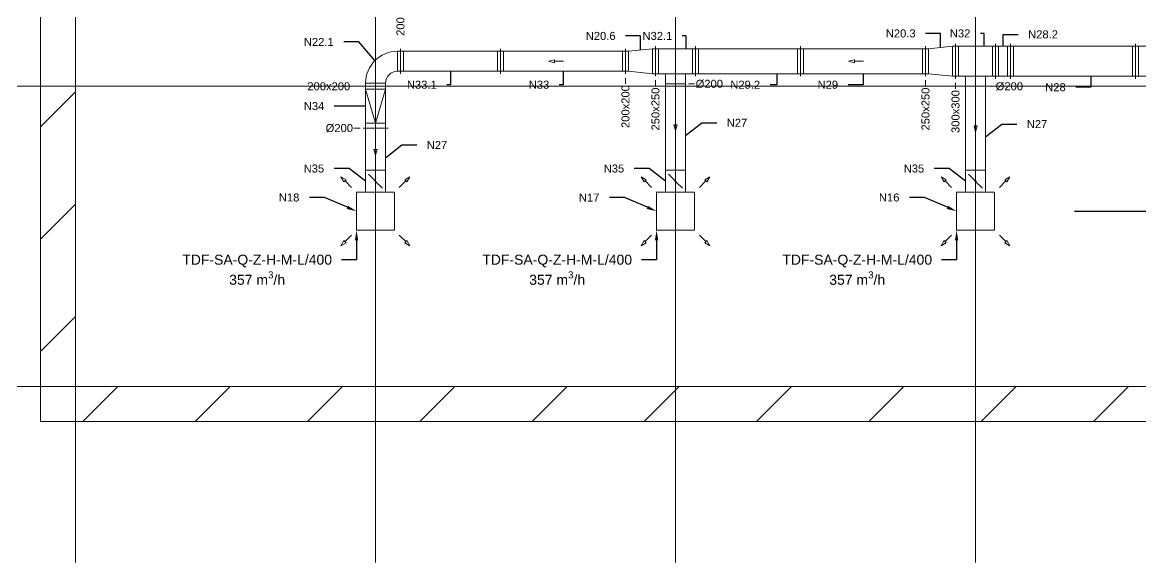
# Model space of a CAD drawing. Header units: millimetres. Extents: x 59762 to 60194, y -87842 to -87548.
# Drawn here: x 59941.54 to 59952.72, y -87795.3 to -87789.9 of the extents above; entities that cross this region are included whole.
import ezdxf
from ezdxf import colors
from ezdxf.entities.mleader import LeaderData, LeaderLine
from ezdxf.math import Vec2, Vec3

# ---------------------------------------------------------------- set-up
doc = ezdxf.new("R2010")
doc.units = ezdxf.units.MM
doc.linetypes.add('JIS_02_1.2', pattern=[2.5, 1.25, -1.25])
doc.linetypes.add('KRESKAKROPKA', pattern=[25.4, 12.7, -6.35, 0, -6.35])
for name, color, linetype, lineweight in [('instalacja nawiewna', 150, 'Continuous', 20), ('kanały', 7, 'Continuous', 20), ('nawi. strzałki', 150, 'Continuous', 20), ('Nawiew opis', 150, 'Continuous', 20), ('wymiary', 7, 'Continuous', 13)]:
    doc.layers.add(name, color=color, linetype=linetype, lineweight=lineweight)
doc.layers.add('osie', color=7, linetype='JIS_02_1.2', lineweight=5, transparency=0.7)
doc.layers.add('podkład', color=7, linetype='Continuous', lineweight=13, transparency=0.7)
doc.styles.add('styl1', font='arial.ttf', dxfattribs={"height": 0.08})
doc.linetypes.add('ZYGZAK', pattern='A,0.00254,-5.08,[131,ltypeshp.shx,S=5.08,R=0,X=-5.08,Y=0],-10.16,[131,ltypeshp.shx,S=5.08,R=180,X=5.08,Y=0],-5.08', length=20.32254)
doc.dimstyles.new('Kopia Opisowy', dxfattribs={"dimscale": 0, "dimtxt": 0.08, "dimasz": 0.1, "dimexe": 0, "dimexo": 0.2, "dimgap": 0.1, "dimtad": 1, "dimlfac": 1000, "dimtxsty": 'styl1', "dimcen": 2.5, "dimadec": 0, "dimazin": 0, "dimtfac": 1, "dimtmove": 0, "dimatfit": 3, "dimfxl": 1, "dimarcsym": 0})

# ---------------------------------------------------------------- blocks, each defined once
blk = doc.blocks.new('*D73')
at = {"layer": 'Defpoints', "color": 0, "transparency": 16777216}
for p in [(59951.259, -87791.785), (59953.831, -87793.536), (59953.831, -87793.536)]:
    blk.add_point(p, dxfattribs=at)
at = {"layer": 'wymiary', "color": 0, "lineweight": -2, "transparency": 16777216}
for p, q in [((59952.059, -87791.785), (59953.831, -87791.785)), ((59953.831, -87791.885), (59953.831, -87793.436))]:
    blk.add_line(p, q, dxfattribs=at)
at = {"layer": 'wymiary', "color": 0, "transparency": 16777216}
for points in [[(59953.814, -87791.885), (59953.848, -87791.885), (59953.831, -87791.785)], [(59953.814, -87793.436), (59953.848, -87793.436), (59953.831, -87793.536)]]:
    blk.add_solid(points, dxfattribs=at)
at = {"layer": 'wymiary', "color": 0, "transparency": 16777216, "insert": (59953.69, -87792.661), "char_height": 0.08, "attachment_point": 5, "rotation": 90, "style": 'styl1'}
blk.add_mtext('1751', dxfattribs=at)
blk = doc.blocks.new('_None')

msp = doc.modelspace()

# ---------------------------------------------------------------- hatches: boundary and pattern name
at = {"layer": 'podkład'}
h = msp.add_hatch(dxfattribs=at)
h.set_pattern_fill('ANSI31', color=256, scale=0.25)
h.set_pattern_definition([(45, (56984.5771, -93786.78106), (-0.56126601, 0.56126601), [])])
h.paths.add_polyline_path([(59941.720847, -87772.18638), (59941.720847, -87793.88638), (59972.420847, -87793.88638), (59972.420847, -87772.18638)])
h.paths.add_polyline_path([(59942.070847, -87772.53638), (59953.830847, -87772.53638), (59953.830847, -87784.77638), (59960.310847, -87784.77638), (59960.310847, -87772.53638), (59972.070847, -87772.53638), (59972.070847, -87793.53638), (59942.070847, -87793.53638)], flags=16)
h.paths.add_polyline_path([(59954.070847, -87772.53638), (59960.070847, -87772.53638), (59960.070847, -87784.53638), (59954.070847, -87784.53638)], flags=16)

# ---------------------------------------------------------------- linework, layer by layer
at = {"layer": 'instalacja nawiewna', "color": 7, "ltscale": 20}
for points in [[(59945.258847, -87791.59638), (59944.880847, -87791.59638), (59944.880847, -87791.97438), (59945.258847, -87791.97438)], [(59948.258847, -87791.59638), (59947.880847, -87791.59638), (59947.880847, -87791.97438), (59948.258847, -87791.97438)], [(59951.258847, -87791.59638), (59950.880847, -87791.59638), (59950.880847, -87791.97438), (59951.258847, -87791.97438)]]:
    msp.add_lwpolyline(points, close=True, dxfattribs=at)
at = {"layer": 'kanały', "color": 7, "ltscale": 20}
for p, q in [((59945.290847, -87790.38638), (59945.290847, -87790.18638)), ((59945.290847, -87790.18638), (59945.320847, -87790.18638)), ((59945.320847, -87790.16138), (59945.320847, -87790.18638)), ((59945.320847, -87790.18638), (59945.320847, -87790.16138)), ((59945.320847, -87790.38638), (59945.320847, -87790.18638)), ((59946.320847, -87790.18638), (59945.320847, -87790.18638)), ((59945.320847, -87790.18638), (59945.320847, -87790.38638)), ((59945.350847, -87790.18638), (59945.350847, -87790.38638)), ((59946.290847, -87790.18638), (59946.290847, -87790.38638)), ((59946.320847, -87790.18638), (59946.320847, -87790.16138)), ((59946.320847, -87790.18638), (59946.320847, -87790.16138)), ((59947.570847, -87790.18638), (59946.320847, -87790.18638)), ((59946.320847, -87790.18638), (59946.320847, -87790.38638)), ((59946.320847, -87790.18638), (59946.320847, -87790.38638)), ((59946.350847, -87790.18638), (59946.350847, -87790.38638)), ((59947.540847, -87790.18638), (59947.540847, -87790.38638)), ((59947.570847, -87790.18638), (59947.570847, -87790.16138)), ((59947.570847, -87790.18638), (59947.570847, -87790.16138)), ((59947.570847, -87790.18638), (59947.570847, -87790.38638)), ((59947.570847, -87790.18638), (59947.570847, -87790.38638)), ((59947.840847, -87790.16138), (59947.600847, -87790.18638)), ((59947.600847, -87790.18638), (59947.600847, -87790.38638)), ((59947.840847, -87790.41138), (59947.840847, -87790.16138)), ((59947.840847, -87790.16138), (59947.870847, -87790.16138)), ((59947.870847, -87790.16138), (59947.870847, -87790.13638)), ((59947.870847, -87790.13638), (59947.870847, -87790.16138)), ((59948.270847, -87790.16138), (59947.870847, -87790.16138)), ((59947.870847, -87790.16138), (59947.870847, -87790.41138)), ((59947.870847, -87790.41138), (59947.870847, -87790.16138)), ((59947.900847, -87790.16138), (59947.900847, -87790.41138)), ((59948.240847, -87790.16138), (59948.240847, -87790.41138)), ((59948.270847, -87790.16138), (59948.270847, -87790.13638)), ((59948.270847, -87790.16138), (59948.270847, -87790.13638)), ((59948.270847, -87790.16138), (59948.270847, -87790.41138)), ((59949.320847, -87790.16138), (59948.270847, -87790.16138)), ((59948.270847, -87790.16138), (59948.270847, -87790.41138)), ((59948.300847, -87790.16138), (59948.300847, -87790.41138)), ((59949.290847, -87790.16138), (59949.290847, -87790.41138)), ((59949.320847, -87790.16138), (59949.320847, -87790.13638)), ((59949.320847, -87790.16138), (59949.320847, -87790.13638)), ((59950.570847, -87790.16138), (59949.320847, -87790.16138)), ((59949.320847, -87790.16138), (59949.320847, -87790.41138)), ((59949.320847, -87790.16138), (59949.320847, -87790.41138)), ((59949.350847, -87790.16138), (59949.350847, -87790.41138)), ((59950.540847, -87790.16138), (59950.540847, -87790.41138)), ((59950.570847, -87790.16138), (59950.570847, -87790.13638)), ((59950.570847, -87790.16138), (59950.570847, -87790.13638)), ((59950.570847, -87790.16138), (59950.570847, -87790.41138)), ((59950.570847, -87790.16138), (59950.570847, -87790.41138)), ((59950.840847, -87790.13638), (59950.600847, -87790.16138)), ((59950.600847, -87790.16138), (59950.600847, -87790.41138)), ((59950.840847, -87790.43638), (59950.840847, -87790.13638)), ((59950.840847, -87790.13638), (59950.870847, -87790.13638)), ((59950.870847, -87790.13638), (59950.870847, -87790.11138)), ((59950.870847, -87790.11138), (59950.870847, -87790.13638)), ((59951.270847, -87790.13638), (59950.870847, -87790.13638)), ((59950.870847, -87790.13638), (59950.870847, -87790.43638)), ((59950.870847, -87790.43638), (59950.870847, -87790.13638)), ((59950.900847, -87790.13638), (59950.900847, -87790.43638)), ((59951.240847, -87790.13638), (59951.240847, -87790.43638)), ((59951.270847, -87790.13638), (59951.270847, -87790.11138)), ((59951.270847, -87790.13638), (59951.270847, -87790.11138)), ((59951.270847, -87790.13638), (59951.270847, -87790.43638)), ((59951.420847, -87790.13638), (59951.270847, -87790.13638)), ((59951.270847, -87790.13638), (59951.270847, -87790.43638)), ((59951.300847, -87790.13638), (59951.300847, -87790.43638)), ((59951.390847, -87790.13638), (59951.390847, -87790.43638)), ((59951.420847, -87790.13638), (59951.420847, -87790.11138)), ((59951.420847, -87790.13638), (59951.420847, -87790.11138)), ((59952.670847, -87790.13638), (59951.420847, -87790.13638)), ((59951.420847, -87790.13638), (59951.420847, -87790.43638)), ((59951.420847, -87790.13638), (59951.420847, -87790.43638)), ((59951.450847, -87790.13638), (59951.450847, -87790.43638)), ((59945.320847, -87790.38638), (59945.290847, -87790.38638)), ((59945.320847, -87790.38638), (59945.320847, -87790.41138)), ((59945.320847, -87790.41138), (59945.320847, -87790.38638)), ((59946.320847, -87790.38638), (59945.320847, -87790.38638)), ((59946.320847, -87790.41138), (59946.320847, -87790.38638)), ((59947.570847, -87790.38638), (59946.320847, -87790.38638)), ((59946.320847, -87790.41138), (59946.320847, -87790.38638)), ((59947.570847, -87790.38638), (59947.570847, -87790.36138)), ((59947.570847, -87790.41138), (59947.570847, -87790.38638)), ((59947.570847, -87790.41138), (59947.570847, -87790.38638)), ((59947.840847, -87790.41138), (59947.600847, -87790.38638)), ((59947.840847, -87790.41138), (59947.870847, -87790.41138)), ((59948.270847, -87790.41138), (59947.870847, -87790.41138)), ((59947.870847, -87790.43638), (59947.870847, -87790.41138)), ((59947.870847, -87790.41138), (59947.870847, -87790.43638)), ((59947.970847, -87790.51138), (59947.970847, -87790.41138)), ((59948.170847, -87790.51138), (59948.170847, -87790.41138)), ((59948.270847, -87790.43638), (59948.270847, -87790.41138)), ((59948.270847, -87790.43638), (59948.270847, -87790.41138)), ((59949.320847, -87790.41138), (59948.270847, -87790.41138)), ((59949.320847, -87790.43638), (59949.320847, -87790.41138)), ((59950.570847, -87790.41138), (59949.320847, -87790.41138)), ((59949.320847, -87790.43638), (59949.320847, -87790.41138)), ((59950.570847, -87790.41138), (59950.570847, -87790.38638)), ((59950.570847, -87790.43638), (59950.570847, -87790.41138)), ((59950.570847, -87790.43638), (59950.570847, -87790.41138)), ((59950.840847, -87790.43638), (59950.600847, -87790.41138)), ((59944.970847, -87790.50638), (59945.170847, -87790.50638)), ((59944.970847, -87790.53638), (59944.970847, -87790.50638)), ((59945.170847, -87790.50638), (59945.170847, -87790.53638)), ((59948.170847, -87790.51138), (59947.970847, -87790.51138)), ((59950.840847, -87790.43638), (59950.870847, -87790.43638)), ((59951.270847, -87790.43638), (59950.870847, -87790.43638)), ((59950.870847, -87790.46138), (59950.870847, -87790.43638)), ((59950.870847, -87790.43638), (59950.870847, -87790.46138)), ((59950.970847, -87790.53638), (59950.970847, -87790.43638)), ((59951.170847, -87790.53638), (59951.170847, -87790.43638)), ((59951.270847, -87790.46138), (59951.270847, -87790.43638)), ((59951.270847, -87790.46138), (59951.270847, -87790.43638)), ((59951.420847, -87790.43638), (59951.270847, -87790.43638)), ((59951.420847, -87790.46138), (59951.420847, -87790.43638)), ((59952.670847, -87790.43638), (59951.420847, -87790.43638)), ((59951.420847, -87790.46138), (59951.420847, -87790.43638)), ((59944.970847, -87790.53638), (59944.945847, -87790.53638)), ((59944.945847, -87790.53638), (59944.970847, -87790.53638)), ((59945.170847, -87790.53638), (59944.970847, -87790.53638)), ((59944.970847, -87790.56638), (59944.970847, -87790.53638)), ((59945.170847, -87790.56638), (59944.970847, -87790.56638)), ((59945.195847, -87790.53638), (59945.170847, -87790.53638)), ((59945.170847, -87790.53638), (59945.195847, -87790.53638)), ((59945.170847, -87790.53638), (59945.170847, -87790.56638)), ((59951.170847, -87790.53638), (59950.970847, -87790.53638)), ((59944.970847, -87790.953816), (59944.945847, -87790.953816)), ((59944.970847, -87790.953816), (59944.970847, -87790.903816)), ((59944.970847, -87790.953816), (59945.170847, -87790.953816)), ((59945.170847, -87790.903816), (59945.170847, -87790.953816)), ((59945.195847, -87790.953816), (59945.170847, -87790.953816))]:
    msp.add_line(p, q, dxfattribs=at)
at = {"layer": 'kanały', "color": 7}
for p, q in [((59947.600847, -87790.18638), (59947.570847, -87790.18638)), ((59950.600847, -87790.16138), (59950.570847, -87790.16138)), ((59947.600847, -87790.38638), (59947.570847, -87790.38638)), ((59950.600847, -87790.41138), (59950.570847, -87790.41138)), ((59945.170847, -87790.53638), (59944.970847, -87790.53638)), ((59945.070847, -87790.903816), (59944.970847, -87790.56638)), ((59944.970847, -87790.903816), (59944.970847, -87790.56638)), ((59945.070847, -87790.903816), (59945.170847, -87790.56638)), ((59945.170847, -87790.903816), (59945.170847, -87790.56638)), ((59945.170847, -87790.903816), (59944.970847, -87790.903816))]:
    msp.add_line(p, q, dxfattribs=at)
at = {"layer": 'kanały', "ltscale": 20}
for p, q in [((59952.640847, -87790.13638), (59952.640847, -87790.43638)), ((59952.670847, -87790.13638), (59952.670847, -87790.11138)), ((59952.670847, -87790.13638), (59952.670847, -87790.11138)), ((59953.920847, -87790.13638), (59952.670847, -87790.13638)), ((59952.670847, -87790.13638), (59952.670847, -87790.43638)), ((59952.670847, -87790.13638), (59952.670847, -87790.43638)), ((59952.700847, -87790.13638), (59952.700847, -87790.43638)), ((59952.670847, -87790.46138), (59952.670847, -87790.43638)), ((59953.920847, -87790.43638), (59952.670847, -87790.43638)), ((59952.670847, -87790.46138), (59952.670847, -87790.43638))]:
    msp.add_line(p, q, dxfattribs=at)
at = {"layer": 'kanały', "color": 7, "linetype": 'ZYGZAK', "ltscale": 0.1}
for p, q in [((59944.970847, -87790.53638), (59944.970847, -87790.50638)), ((59945.170847, -87790.56638), (59945.170847, -87790.50638)), ((59947.970847, -87791.37638), (59947.970847, -87790.51138)), ((59948.168847, -87791.37638), (59948.170847, -87790.51138)), ((59950.970847, -87791.37638), (59950.970847, -87790.53638)), ((59951.168847, -87791.37638), (59951.170847, -87790.53638)), ((59944.970847, -87791.37638), (59944.970847, -87790.953816)), ((59945.169421, -87791.37638), (59945.170847, -87790.953816))]:
    msp.add_line(p, q, dxfattribs=at)
at = {"layer": 'kanały'}
for p, q in [((59944.970847, -87791.37638), (59945.168847, -87791.37638)), ((59944.970847, -87791.59638), (59944.970847, -87791.37638)), ((59945.066312, -87791.482844), (59944.999844, -87791.416376)), ((59945.168847, -87791.37638), (59945.168847, -87791.59638)), ((59947.970847, -87791.37638), (59948.168847, -87791.37638)), ((59947.970847, -87791.59638), (59947.970847, -87791.37638)), ((59948.066312, -87791.482844), (59947.999844, -87791.416376)), ((59948.168847, -87791.37638), (59948.168847, -87791.59638)), ((59950.970847, -87791.37638), (59951.168847, -87791.37638)), ((59950.970847, -87791.59638), (59950.970847, -87791.37638)), ((59951.066312, -87791.482844), (59950.999844, -87791.416376)), ((59951.168847, -87791.37638), (59951.168847, -87791.59638)), ((59945.073383, -87791.489916), (59945.139851, -87791.556384)), ((59948.073383, -87791.489916), (59948.139851, -87791.556384)), ((59951.073383, -87791.489916), (59951.139851, -87791.556384)), ((59945.168847, -87791.59638), (59944.970847, -87791.59638)), ((59948.168847, -87791.59638), (59947.970847, -87791.59638)), ((59951.168847, -87791.59638), (59950.970847, -87791.59638))]:
    msp.add_line(p, q, dxfattribs=at)
for centre in [(59945.069847, -87791.48638), (59948.069847, -87791.48638), (59951.069847, -87791.48638)]:
    msp.add_circle(centre, 0.005, dxfattribs=at)
at = {"layer": 'kanały', "color": 7}
for radius in [0.32, 0.12]:
    msp.add_arc((59945.290847, -87790.50638), radius, 90, 180, dxfattribs=at)
at = {"layer": 'nawi. strzałki', "color": 7, "ltscale": 20}
for p, q in [((59946.800847, -87790.28638), (59946.858803, -87790.270851)), ((59946.800847, -87790.28638), (59946.858803, -87790.301909)), ((59946.858803, -87790.270851), (59946.858803, -87790.301909)), ((59946.950847, -87790.28638), (59946.858803, -87790.28638)), ((59949.800847, -87790.28638), (59949.858803, -87790.270851)), ((59949.800847, -87790.28638), (59949.858803, -87790.301909)), ((59949.858803, -87790.270851), (59949.858803, -87790.301909)), ((59949.950847, -87790.28638), (59949.858803, -87790.28638)), ((59948.070347, -87790.82888), (59948.070347, -87790.920924)), ((59951.070347, -87790.84138), (59951.070347, -87790.933424)), ((59948.070347, -87790.97888), (59948.054818, -87790.920924)), ((59948.054818, -87790.920924), (59948.085876, -87790.920924)), ((59948.070347, -87790.97888), (59948.085876, -87790.920924)), ((59951.070347, -87790.99138), (59951.054818, -87790.933424)), ((59951.054818, -87790.933424), (59951.085876, -87790.933424)), ((59951.070347, -87790.99138), (59951.085876, -87790.933424)), ((59945.07013, -87791.075832), (59945.07013, -87791.167877)), ((59945.07013, -87791.225832), (59945.0546, -87791.167877)), ((59945.0546, -87791.167877), (59945.085659, -87791.167877)), ((59945.07013, -87791.225832), (59945.085659, -87791.167877)), ((59944.725284, -87791.440816), (59944.755284, -87791.492778)), ((59944.725284, -87791.440816), (59944.777245, -87791.470816)), ((59944.777245, -87791.470816), (59944.755284, -87791.492778)), ((59944.83135, -87791.546883), (59944.766264, -87791.481797)), ((59945.308345, -87791.546883), (59945.37343, -87791.481797)), ((59945.414411, -87791.440816), (59945.362449, -87791.470816)), ((59945.384411, -87791.492778), (59945.362449, -87791.470816)), ((59945.414411, -87791.440816), (59945.384411, -87791.492778)), ((59947.725284, -87791.440816), (59947.755284, -87791.492778)), ((59947.725284, -87791.440816), (59947.777245, -87791.470816)), ((59947.777245, -87791.470816), (59947.755284, -87791.492778)), ((59947.83135, -87791.546883), (59947.766264, -87791.481797)), ((59948.308345, -87791.546883), (59948.37343, -87791.481797)), ((59948.414411, -87791.440816), (59948.362449, -87791.470816)), ((59948.384411, -87791.492778), (59948.362449, -87791.470816)), ((59948.414411, -87791.440816), (59948.384411, -87791.492778)), ((59950.725284, -87791.440816), (59950.755284, -87791.492778)), ((59950.725284, -87791.440816), (59950.777245, -87791.470816)), ((59950.777245, -87791.470816), (59950.755284, -87791.492778)), ((59950.83135, -87791.546883), (59950.766264, -87791.481797)), ((59951.308345, -87791.546883), (59951.37343, -87791.481797)), ((59951.414411, -87791.440816), (59951.362449, -87791.470816)), ((59951.384411, -87791.492778), (59951.362449, -87791.470816)), ((59951.414411, -87791.440816), (59951.384411, -87791.492778)), ((59944.725284, -87792.129943), (59944.755284, -87792.077982)), ((59944.755284, -87792.077982), (59944.777245, -87792.099943)), ((59944.83135, -87792.023877), (59944.766264, -87792.088963)), ((59945.308345, -87792.023877), (59945.37343, -87792.088963)), ((59945.362449, -87792.099943), (59945.384411, -87792.077982)), ((59945.414411, -87792.129943), (59945.384411, -87792.077982)), ((59947.725284, -87792.129943), (59947.755284, -87792.077982)), ((59947.755284, -87792.077982), (59947.777245, -87792.099943)), ((59947.83135, -87792.023877), (59947.766264, -87792.088963)), ((59948.308345, -87792.023877), (59948.37343, -87792.088963)), ((59948.362449, -87792.099943), (59948.384411, -87792.077982)), ((59948.414411, -87792.129943), (59948.384411, -87792.077982)), ((59950.725284, -87792.129943), (59950.755284, -87792.077982)), ((59950.755284, -87792.077982), (59950.777245, -87792.099943)), ((59950.83135, -87792.023877), (59950.766264, -87792.088963)), ((59951.308345, -87792.023877), (59951.37343, -87792.088963)), ((59951.362449, -87792.099943), (59951.384411, -87792.077982)), ((59951.414411, -87792.129943), (59951.384411, -87792.077982)), ((59944.725284, -87792.129943), (59944.777245, -87792.099943)), ((59945.414411, -87792.129943), (59945.362449, -87792.099943)), ((59947.725284, -87792.129943), (59947.777245, -87792.099943)), ((59948.414411, -87792.129943), (59948.362449, -87792.099943)), ((59950.725284, -87792.129943), (59950.777245, -87792.099943)), ((59951.414411, -87792.129943), (59951.362449, -87792.099943))]:
    msp.add_line(p, q, dxfattribs=at)
at = {"layer": 'osie', "linetype": 'Continuous'}
for p, q in [((59942.070847, -87795.29638), (59942.070847, -87770.29638)), ((59945.070847, -87795.29638), (59945.070847, -87770.29638)), ((59948.070847, -87795.29638), (59948.070847, -87770.29638)), ((59951.070847, -87795.29638), (59951.070847, -87770.29638)), ((59939.220847, -87790.53638), (59974.220847, -87790.53638)), ((59939.220847, -87793.53638), (59974.220847, -87793.53638))]:
    msp.add_line(p, q, dxfattribs=at)
at = {"layer": 'osie', "color": 7, "linetype": 'KRESKAKROPKA', "ltscale": 0.1}
for p, q in [((59948.069847, -87791.59638), (59948.070847, -87790.41138)), ((59951.069847, -87791.59638), (59951.070847, -87790.43638)), ((59945.069847, -87791.59638), (59945.070412, -87790.905285))]:
    msp.add_line(p, q, dxfattribs=at)
at = {"layer": 'osie', "color": 7, "ltscale": 0.01}
msp.add_line((59945.070413, -87790.903816), (59945.070415, -87790.902357), dxfattribs=at)
at = {"layer": 'podkład'}
msp.add_lwpolyline([(59941.720847, -87772.18638), (59972.420847, -87772.18638), (59972.420847, -87793.88638), (59941.720847, -87793.88638)], close=True, dxfattribs=at)
msp.add_lwpolyline([(59960.310847, -87772.53638), (59972.070847, -87772.53638), (59972.070847, -87793.53638), (59942.070847, -87793.53638), (59942.070847, -87772.53638)], dxfattribs=at)
at = {"layer": 'wymiary', "color": 7}
for p, q in [((59947.570847, -87790.512407), (59947.570847, -87790.452052)), ((59947.870847, -87790.537407), (59947.870847, -87790.477052)), ((59948.261558, -87790.51138), (59948.201203, -87790.51138)), ((59950.570847, -87790.537407), (59950.570847, -87790.477052)), ((59950.870847, -87790.562407), (59950.870847, -87790.502052)), ((59951.261558, -87790.53638), (59951.201203, -87790.53638)), ((59944.855136, -87790.953816), (59944.915492, -87790.953816))]:
    msp.add_line(p, q, dxfattribs=at)

# ---------------------------------------------------------------- texts
at = {"layer": 'wymiary', "color": 7, "ltscale": 20, "char_height": 0.08, "attachment_point": 7, "rotation": 90, "style": 'styl1'}
for s, insert in [('200x200', (59945.36056, -87790.033018)), ('200x200', (59947.61056, -87790.953609)), ('250x250', (59947.91056, -87790.978609)), ('250x250', (59950.61056, -87790.978609)), ('300x300', (59950.91056, -87791.003609))]:
    msp.add_mtext_dynamic_manual_height_columns(s, width=0.44264358, gutter_width=1, heights=[0], dxfattribs=dict(at, insert=insert))
at = {"layer": 'wymiary', "color": 7, "ltscale": 20, "char_height": 0.08, "style": 'styl1'}
for s, insert, attachment_point in [('200x200', (59944.817485, -87790.496667), 3), ('%%C200', (59948.271384, -87790.471667), 1), ('%%C200', (59951.271384, -87790.496667), 1), ('%%C200', (59944.845311, -87790.914104), 3)]:
    msp.add_mtext_dynamic_manual_height_columns(s, width=0.44264358, gutter_width=1, heights=[0], dxfattribs=dict(at, insert=insert, attachment_point=attachment_point))

# ---------------------------------------------------------------- dimensions: what is measured, and where the dimension line sits
at = {"layer": 'wymiary', "color": 7}
dim = msp.add_linear_dim(base=(59953.830847, -87793.53638), p1=(59951.258847, -87791.78538), p2=(59953.830847, -87793.53638), angle=90, dimstyle='Kopia Opisowy', override={"dimscale": 1, "dimexo": 0.8, "dimse1": 0, "dimse2": 1}, dxfattribs=at)
dim.commit()
dim.dimension.update_dxf_attribs({"geometry": '*D73', "text_midpoint": (59953.690001, -87792.66088)})

# ---------------------------------------------------------------- leaders
at = {"layer": 'Nawiew opis', "color": 7, "ltscale": 20}
ml = msp.add_multileader_mtext('Standard', dxfattribs=at)
ml.set_content('\\A1;TDF-SA-Q-Z-H-M-L/400\\P357 m{\\H0.7x;\\S3^ ;}/h', color=7, style='styl1')
ml.set_leader_properties()
ml.build(insert=Vec2(0, 0))
ml.multileader.update_dxf_attribs({"dogleg_length": 0.3, "arrow_head_size": 0.1})
ctx = ml.context
ctx.base_point, ctx.char_height, ctx.arrow_head_size, ctx.landing_gap_size, ctx.plane_origin = Vec3(59943.042921, -87792.270303), 0.1, 0.1, 0.1, Vec3(59944.820847, -87791.73638)
ctx.text_align_type = 1
notes = []
notes.append((ctx, [(0, (1, 1, 0), (59944.880847, -87792.270303), (-1, 0), 0.15, [(0, [(59944.880847, -87791.97438)], 0, [])])]))
ctx.mtext.insert, ctx.mtext.alignment, ctx.mtext.flow_direction = Vec3(59943.886884, -87792.219416), 2, 5
ml = msp.add_multileader_mtext('Standard', dxfattribs=at)
ml.set_content('\\A1;TDF-SA-Q-Z-H-M-L/400\\P357 m{\\H0.7x;\\S3^ ;}/h', color=7, style='styl1')
ml.set_leader_properties()
ml.build(insert=Vec2(0, 0))
ml.multileader.update_dxf_attribs({"dogleg_length": 0.3, "arrow_head_size": 0.1})
ctx = ml.context
ctx.base_point, ctx.char_height, ctx.arrow_head_size, ctx.landing_gap_size, ctx.plane_origin = Vec3(59946.042921, -87792.270303), 0.1, 0.1, 0.1, Vec3(59947.820847, -87791.73638)
ctx.text_align_type = 1
notes.append((ctx, [(0, (1, 1, 0), (59947.880847, -87792.270303), (-1, 0), 0.15, [(0, [(59947.880847, -87791.97438)], 0, [])])]))
ctx.mtext.insert, ctx.mtext.alignment, ctx.mtext.flow_direction = Vec3(59946.886884, -87792.219416), 2, 5
ml = msp.add_multileader_mtext('Standard', dxfattribs=at)
ml.set_content('\\A1;TDF-SA-Q-Z-H-M-L/400\\P357 m{\\H0.7x;\\S3^ ;}/h', color=7, style='styl1')
ml.set_leader_properties()
ml.build(insert=Vec2(0, 0))
ml.multileader.update_dxf_attribs({"dogleg_length": 0.3, "arrow_head_size": 0.1})
ctx = ml.context
ctx.base_point, ctx.char_height, ctx.arrow_head_size, ctx.landing_gap_size, ctx.plane_origin = Vec3(59949.042921, -87792.270303), 0.1, 0.1, 0.1, Vec3(59950.820847, -87791.73638)
ctx.text_align_type = 1
notes.append((ctx, [(0, (1, 1, 0), (59950.880847, -87792.270303), (-1, 0), 0.15, [(0, [(59950.880847, -87791.97438)], 0, [])])]))
ctx.mtext.insert, ctx.mtext.alignment, ctx.mtext.flow_direction = Vec3(59949.886884, -87792.219416), 2, 5
at = {"layer": 'wymiary'}
ml = msp.add_multileader_mtext('Standard', dxfattribs=at)
ml.set_content('N20.3', color=256, style='styl1')
ml.set_leader_properties()
ml.set_arrow_properties(name='NONE')
ml.build(insert=Vec2(0, 0))
ml.multileader.update_dxf_attribs({"dogleg_length": 0.15, "arrow_head_size": 0.1})
ctx = ml.context
ctx.base_point, ctx.char_height, ctx.arrow_head_size, ctx.landing_gap_size, ctx.plane_origin = Vec3(59950.086209, -87790.008969), 0.08, 0.1, 0.1, Vec3(59950.82527, -87790.721645)
ctx.text_align_type = 2
notes.append((ctx, [(1, (1, 1, 0), (59950.720847, -87790.008969), (-1, 0), 0.15, [(0, [(59950.720847, -87790.14888)], 0, [])])]))
ctx.mtext.insert, ctx.mtext.width, ctx.mtext.alignment, ctx.mtext.flow_direction = Vec3(59950.470847, -87789.96826), 0.51353508, 3, 5
ml = msp.add_multileader_mtext('Standard', dxfattribs=at)
ml.set_content('N32', color=256, style='styl1')
ml.set_leader_properties()
ml.set_arrow_properties(name='NONE')
ml.build(insert=Vec2(0, 0))
ml.multileader.update_dxf_attribs({"dogleg_length": 0.15, "arrow_head_size": 0.1})
ctx = ml.context
ctx.base_point, ctx.char_height, ctx.arrow_head_size, ctx.landing_gap_size, ctx.plane_origin = Vec3(59950.727471, -87790.008969), 0.08, 0.1, 0.1, Vec3(59951.40801, -87790.709145)
ctx.text_align_type = 2
notes.append((ctx, [(1, (1, 1, 0), (59951.15631, -87790.008969), (-1, 0), 0.038225, [(0, [(59951.15631, -87790.13638)], 0, [])])]))
ctx.mtext.insert, ctx.mtext.width, ctx.mtext.alignment, ctx.mtext.flow_direction = Vec3(59951.018085, -87789.96826), 0.51353508, 3, 5
ml = msp.add_multileader_mtext('Standard', dxfattribs=at)
ml.set_content('N22.1', color=256, style='styl1')
ml.set_leader_properties()
ml.set_arrow_properties(name='NONE')
ml.build(insert=Vec2(0, 0))
ml.multileader.update_dxf_attribs({"dogleg_length": 0.15, "arrow_head_size": 0.1})
ctx = ml.context
ctx.base_point, ctx.char_height, ctx.arrow_head_size, ctx.landing_gap_size, ctx.plane_origin = Vec3(59944.283109, -87790.093666), 0.08, 0.1, 0.1, Vec3(59945.168996, -87790.852871)
ctx.text_align_type = 2
notes.append((ctx, [(1, (1, 1, 0), (59944.902304, -87790.093666), (-1, 0), 0.15, [(0, [(59945.064573, -87790.280106)], 0, [])])]))
ctx.mtext.insert, ctx.mtext.width, ctx.mtext.alignment, ctx.mtext.flow_direction = Vec3(59944.652304, -87790.053666), 0.51353508, 3, 5
ml = msp.add_multileader_mtext('Standard', dxfattribs=at)
ml.set_content('N20.6', color=256, style='styl1')
ml.set_leader_properties()
ml.set_arrow_properties(name='NONE')
ml.build(insert=Vec2(0, 0))
ml.multileader.update_dxf_attribs({"dogleg_length": 0.15, "arrow_head_size": 0.1})
ctx = ml.context
ctx.base_point, ctx.char_height, ctx.arrow_head_size, ctx.landing_gap_size, ctx.plane_origin = Vec3(59947.086263, -87790.033969), 0.08, 0.1, 0.1, Vec3(59947.82527, -87790.746645)
ctx.text_align_type = 2
notes.append((ctx, [(1, (1, 1, 0), (59947.720847, -87790.033969), (-1, 0), 0.15, [(0, [(59947.720847, -87790.17388)], 0, [])])]))
ctx.mtext.insert, ctx.mtext.width, ctx.mtext.alignment, ctx.mtext.flow_direction = Vec3(59947.470847, -87789.993287), 0.51353508, 3, 5
ml = msp.add_multileader_mtext('Standard', dxfattribs=at)
ml.set_content('N32.1', color=256, style='styl1')
ml.set_leader_properties()
ml.set_arrow_properties(name='NONE')
ml.build(insert=Vec2(0, 0))
ml.multileader.update_dxf_attribs({"dogleg_length": 0.15, "arrow_head_size": 0.1})
ctx = ml.context
ctx.base_point, ctx.char_height, ctx.arrow_head_size, ctx.landing_gap_size, ctx.plane_origin = Vec3(59947.669013, -87790.033969), 0.08, 0.1, 0.1, Vec3(59948.428133, -87790.734145)
ctx.text_align_type = 2
notes.append((ctx, [(1, (1, 1, 0), (59948.176433, -87790.033969), (-1, 0), 0.038225, [(0, [(59948.176433, -87790.16138)], 0, [])])]))
ctx.mtext.insert, ctx.mtext.width, ctx.mtext.alignment, ctx.mtext.flow_direction = Vec3(59948.038208, -87789.99326), 0.51353508, 3, 5
ml = msp.add_multileader_mtext('Standard', dxfattribs=at)
ml.set_content('N28.2', color=256, style='styl1')
ml.set_leader_properties()
ml.set_arrow_properties(name='NONE')
ml.build(insert=Vec2(0, 0))
ml.multileader.update_dxf_attribs({"dogleg_length": 0.15, "arrow_head_size": 0.1})
ctx = ml.context
ctx.base_point, ctx.char_height, ctx.arrow_head_size, ctx.landing_gap_size, ctx.plane_origin = Vec3(59951.495847, -87790.018723), 0.08, 0.1, 0.1, Vec3(59951.45027, -87790.709145)
notes.append((ctx, [(0, (1, 1, 0), (59951.345847, -87790.018723), (1, 0), 0.15, [(0, [(59951.345847, -87790.13638)], 0, [])])]))
ctx.mtext.insert, ctx.mtext.width, ctx.mtext.flow_direction = Vec3(59951.595847, -87789.978041), 0.51353508, 5
ml = msp.add_multileader_mtext('Standard', dxfattribs=at)
ml.set_content('N33.1', color=256, style='styl1')
ml.set_leader_properties()
ml.set_arrow_properties(name='NONE')
ml.build(insert=Vec2(0, 0))
ml.multileader.update_dxf_attribs({"dogleg_length": 0.15, "arrow_head_size": 0.1})
ctx = ml.context
ctx.base_point, ctx.char_height, ctx.arrow_head_size, ctx.landing_gap_size, ctx.plane_origin = Vec3(59945.313427, -87790.521823), 0.08, 0.1, 0.1, Vec3(59946.072547, -87790.959145)
ctx.text_align_type = 2
notes.append((ctx, [(1, (1, 1, 0), (59945.820847, -87790.521823), (-1, 0), 0.038225, [(0, [(59945.820847, -87790.38638)], 0, [])])]))
ctx.mtext.insert, ctx.mtext.width, ctx.mtext.alignment, ctx.mtext.flow_direction = Vec3(59945.682623, -87790.481113), 0.51353508, 3, 5
ml = msp.add_multileader_mtext('Standard', dxfattribs=at)
ml.set_content('N33', color=256, style='styl1')
ml.set_leader_properties()
ml.set_arrow_properties(name='NONE')
ml.build(insert=Vec2(0, 0))
ml.multileader.update_dxf_attribs({"dogleg_length": 0.15, "arrow_head_size": 0.1})
ctx = ml.context
ctx.base_point, ctx.char_height, ctx.arrow_head_size, ctx.landing_gap_size, ctx.plane_origin = Vec3(59946.51619, -87790.521823), 0.08, 0.1, 0.1, Vec3(59947.197547, -87790.959145)
ctx.text_align_type = 2
notes.append((ctx, [(1, (1, 1, 0), (59946.945847, -87790.521823), (-1, 0), 0.038225, [(0, [(59946.945847, -87790.38638)], 0, [])])]))
ctx.mtext.insert, ctx.mtext.width, ctx.mtext.alignment, ctx.mtext.flow_direction = Vec3(59946.807623, -87790.481113), 0.51353508, 3, 5
ml = msp.add_multileader_mtext('Standard', dxfattribs=at)
ml.set_content('N29.2', color=256, style='styl1')
ml.set_leader_properties()
ml.set_arrow_properties(name='NONE')
ml.build(insert=Vec2(0, 0))
ml.multileader.update_dxf_attribs({"dogleg_length": 0.15, "arrow_head_size": 0.1})
ctx = ml.context
ctx.base_point, ctx.char_height, ctx.arrow_head_size, ctx.landing_gap_size, ctx.plane_origin = Vec3(59948.532446, -87790.521823), 0.08, 0.1, 0.1, Vec3(59949.188223, -87790.984145)
ctx.text_align_type = 2
notes.append((ctx, [(1, (1, 1, 0), (59949.083801, -87790.521823), (-1, 0), 0.067535, [(0, [(59949.083801, -87790.41138)], 0, [])])]))
ctx.mtext.insert, ctx.mtext.width, ctx.mtext.alignment, ctx.mtext.flow_direction = Vec3(59948.916266, -87790.48114), 0.51353508, 3, 5
ml = msp.add_multileader_mtext('Standard', dxfattribs=at)
ml.set_content('N29', color=256, style='styl1')
ml.set_leader_properties()
ml.set_arrow_properties(name='NONE')
ml.build(insert=Vec2(0, 0))
ml.multileader.update_dxf_attribs({"dogleg_length": 0.15, "arrow_head_size": 0.1})
ctx = ml.context
ctx.base_point, ctx.char_height, ctx.arrow_head_size, ctx.landing_gap_size, ctx.plane_origin = Vec3(59949.404251, -87790.521823), 0.08, 0.1, 0.1, Vec3(59950.05027, -87790.984145)
ctx.text_align_type = 2
notes.append((ctx, [(1, (1, 1, 0), (59949.945847, -87790.521823), (-1, 0), 0.15, [(0, [(59949.945847, -87790.41138)], 0, [])])]))
ctx.mtext.insert, ctx.mtext.width, ctx.mtext.alignment, ctx.mtext.flow_direction = Vec3(59949.695847, -87790.48114), 0.51353508, 3, 5
ml = msp.add_multileader_mtext('Standard', dxfattribs=at)
ml.set_content('N28', color=256, style='styl1')
ml.set_leader_properties()
ml.set_arrow_properties(name='NONE')
ml.build(insert=Vec2(0, 0))
ml.multileader.update_dxf_attribs({"dogleg_length": 0.15, "arrow_head_size": 0.1})
ctx = ml.context
ctx.base_point, ctx.char_height, ctx.arrow_head_size, ctx.landing_gap_size, ctx.plane_origin = Vec3(59951.680173, -87790.546823), 0.08, 0.1, 0.1, Vec3(59952.326192, -87791.009145)
ctx.text_align_type = 2
notes.append((ctx, [(1, (1, 1, 0), (59952.22177, -87790.546823), (-1, 0), 0.15, [(0, [(59952.22177, -87790.43638)], 0, [])])]))
ctx.mtext.insert, ctx.mtext.width, ctx.mtext.alignment, ctx.mtext.flow_direction = Vec3(59951.97177, -87790.50614), 0.51353508, 3, 5
ml = msp.add_multileader_mtext('Standard', dxfattribs=at)
ml.set_content('N28', color=256, style='styl1')
ml.set_leader_properties()
ml.set_arrow_properties(name='NONE')
ml.build(insert=Vec2(0, 0))
ml.multileader.update_dxf_attribs({"dogleg_length": 0.15, "arrow_head_size": 0.1})
ctx = ml.context
ctx.base_point, ctx.char_height, ctx.arrow_head_size, ctx.landing_gap_size, ctx.plane_origin = Vec3(59952.754251, -87790.546823), 0.08, 0.1, 0.1, Vec3(59953.40027, -87791.009145)
ctx.text_align_type = 2
notes.append((ctx, [(1, (1, 1, 0), (59953.295847, -87790.546823), (-1, 0), 0.15, [(0, [(59953.295847, -87790.43638)], 0, [])])]))
ctx.mtext.insert, ctx.mtext.width, ctx.mtext.alignment, ctx.mtext.flow_direction = Vec3(59953.045847, -87790.50614), 0.51353508, 3, 5
ml = msp.add_multileader_mtext('Standard', dxfattribs=at)
ml.set_content('N34', color=256, style='styl1')
ml.set_leader_properties()
ml.set_arrow_properties(name='NONE')
ml.build(insert=Vec2(0, 0))
ml.multileader.update_dxf_attribs({"dogleg_length": 0.15, "arrow_head_size": 0.1})
ctx = ml.context
ctx.base_point, ctx.char_height, ctx.arrow_head_size, ctx.landing_gap_size, ctx.plane_origin = Vec3(59944.267473, -87790.735098), 0.08, 0.1, 0.1, Vec3(59945.07527, -87791.307863)
ctx.text_align_type = 2
notes.append((ctx, [(1, (1, 1, 0), (59944.808578, -87790.735098), (-1, 0), 0.15, [(0, [(59944.970847, -87790.735098)], 0, [])])]))
ctx.mtext.insert, ctx.mtext.width, ctx.mtext.alignment, ctx.mtext.flow_direction = Vec3(59944.558578, -87790.694389), 0.51353508, 3, 5
ml = msp.add_multileader_mtext('Standard', dxfattribs=at)
ml.set_content('N27', color=256, style='styl1')
ml.set_leader_properties()
ml.set_arrow_properties(name='NONE')
ml.build(insert=Vec2(0, 0))
ml.multileader.update_dxf_attribs({"dogleg_length": 0.15, "arrow_head_size": 0.1})
ctx = ml.context
ctx.base_point, ctx.char_height, ctx.arrow_head_size, ctx.landing_gap_size, ctx.plane_origin = Vec3(59948.482447, -87790.901825), 0.08, 0.1, 0.1, Vec3(59948.27427, -87791.601645)
notes.append((ctx, [(0, (1, 1, 0), (59948.332447, -87790.901825), (1, 0), 0.15, [(0, [(59948.169847, -87791.02888)], 0, [])])]))
ctx.mtext.insert, ctx.mtext.rotation, ctx.mtext.width, ctx.mtext.flow_direction = Vec3(59948.582447, -87790.861825), 6.283185307, 0.51353508, 5
ml = msp.add_multileader_mtext('Standard', dxfattribs=at)
ml.set_content('N27', color=256, style='styl1')
ml.set_leader_properties()
ml.set_arrow_properties(name='NONE')
ml.build(insert=Vec2(0, 0))
ml.multileader.update_dxf_attribs({"dogleg_length": 0.15, "arrow_head_size": 0.1})
ctx = ml.context
ctx.base_point, ctx.char_height, ctx.arrow_head_size, ctx.landing_gap_size, ctx.plane_origin = Vec3(59951.482447, -87790.914325), 0.08, 0.1, 0.1, Vec3(59951.27427, -87791.614145)
notes.append((ctx, [(0, (1, 1, 0), (59951.332447, -87790.914325), (1, 0), 0.15, [(0, [(59951.169847, -87791.04138)], 0, [])])]))
ctx.mtext.insert, ctx.mtext.rotation, ctx.mtext.width, ctx.mtext.flow_direction = Vec3(59951.582447, -87790.874325), 6.283185307, 0.51353508, 5
ml = msp.add_multileader_mtext('Standard', dxfattribs=at)
ml.set_content('N27', color=256, style='styl1')
ml.set_leader_properties()
ml.set_arrow_properties(name='NONE')
ml.build(insert=Vec2(0, 0))
ml.multileader.update_dxf_attribs({"dogleg_length": 0.15, "arrow_head_size": 0.1})
ctx = ml.context
ctx.base_point, ctx.char_height, ctx.arrow_head_size, ctx.landing_gap_size, ctx.plane_origin = Vec3(59945.482447, -87791.123044), 0.08, 0.1, 0.1, Vec3(59945.27427, -87791.822863)
notes.append((ctx, [(0, (1, 1, 0), (59945.332447, -87791.123044), (1, 0), 0.15, [(0, [(59945.169847, -87791.250098)], 0, [])])]))
ctx.mtext.insert, ctx.mtext.rotation, ctx.mtext.width, ctx.mtext.flow_direction = Vec3(59945.582447, -87791.083044), 6.283185307, 0.51353508, 5
ml = msp.add_multileader_mtext('Standard', dxfattribs=at)
ml.set_content('N35', color=256, style='styl1')
ml.set_leader_properties()
ml.set_arrow_properties(name='NONE')
ml.build(insert=Vec2(0, 0))
ml.multileader.update_dxf_attribs({"dogleg_length": 0.15, "arrow_head_size": 0.1})
ctx = ml.context
ctx.base_point, ctx.char_height, ctx.arrow_head_size, ctx.landing_gap_size, ctx.plane_origin = Vec3(59944.264999, -87791.359158), 0.08, 0.1, 0.1, Vec3(59944.86521, -87792.058977)
ctx.text_align_type = 2
notes.append((ctx, [(0, (1, 1, 0), (59944.807032, -87791.359158), (-1, 0), 0.15, [(0, [(59944.969632, -87791.486212)], 0, [])])]))
ctx.mtext.insert, ctx.mtext.width, ctx.mtext.alignment, ctx.mtext.flow_direction = Vec3(59944.557032, -87791.318448), 0.51353508, 3, 5
ml = msp.add_multileader_mtext('Standard', dxfattribs=at)
ml.set_content('N35', color=256, style='styl1')
ml.set_leader_properties()
ml.set_arrow_properties(name='NONE')
ml.build(insert=Vec2(0, 0))
ml.multileader.update_dxf_attribs({"dogleg_length": 0.15, "arrow_head_size": 0.1})
ctx = ml.context
ctx.base_point, ctx.char_height, ctx.arrow_head_size, ctx.landing_gap_size, ctx.plane_origin = Vec3(59947.264999, -87791.359158), 0.08, 0.1, 0.1, Vec3(59947.86521, -87792.058977)
ctx.text_align_type = 2
notes.append((ctx, [(0, (1, 1, 0), (59947.807032, -87791.359158), (-1, 0), 0.15, [(0, [(59947.969632, -87791.486212)], 0, [])])]))
ctx.mtext.insert, ctx.mtext.width, ctx.mtext.alignment, ctx.mtext.flow_direction = Vec3(59947.557032, -87791.318448), 0.51353508, 3, 5
ml = msp.add_multileader_mtext('Standard', dxfattribs=at)
ml.set_content('N35', color=256, style='styl1')
ml.set_leader_properties()
ml.set_arrow_properties(name='NONE')
ml.build(insert=Vec2(0, 0))
ml.multileader.update_dxf_attribs({"dogleg_length": 0.15, "arrow_head_size": 0.1})
ctx = ml.context
ctx.base_point, ctx.char_height, ctx.arrow_head_size, ctx.landing_gap_size, ctx.plane_origin = Vec3(59950.264999, -87791.359158), 0.08, 0.1, 0.1, Vec3(59950.86521, -87792.058977)
ctx.text_align_type = 2
notes.append((ctx, [(0, (1, 1, 0), (59950.807032, -87791.359158), (-1, 0), 0.15, [(0, [(59950.969632, -87791.486212)], 0, [])])]))
ctx.mtext.insert, ctx.mtext.width, ctx.mtext.alignment, ctx.mtext.flow_direction = Vec3(59950.557032, -87791.318448), 0.51353508, 3, 5
ml = msp.add_multileader_mtext('Standard', dxfattribs=at)
ml.set_content('N18', color=256, style='styl1')
ml.set_leader_properties()
ml.build(insert=Vec2(0, 0))
ml.multileader.update_dxf_attribs({"dogleg_length": 0.15, "arrow_head_size": 0.1})
ctx = ml.context
ctx.base_point, ctx.char_height, ctx.arrow_head_size, ctx.landing_gap_size, ctx.plane_origin = Vec3(59944.017488, -87791.648554), 0.08, 0.1, 0.1, Vec3(59944.776425, -87792.358145)
ctx.text_align_type = 2
notes.append((ctx, [(0, (1, 1, 0), (59944.559084, -87791.648554), (-1, 0), 0.15, [(0, [(59944.880847, -87791.78538)], 0, [])])]))
ctx.mtext.insert, ctx.mtext.width, ctx.mtext.alignment, ctx.mtext.flow_direction = Vec3(59944.309084, -87791.607872), 0.51353508, 3, 5
ml = msp.add_multileader_mtext('Standard', dxfattribs=at)
ml.set_content('N17', color=256, style='styl1')
ml.set_leader_properties()
ml.build(insert=Vec2(0, 0))
ml.multileader.update_dxf_attribs({"dogleg_length": 0.15, "arrow_head_size": 0.1})
ctx = ml.context
ctx.base_point, ctx.char_height, ctx.arrow_head_size, ctx.landing_gap_size, ctx.plane_origin = Vec3(59947.017651, -87791.648554), 0.08, 0.1, 0.1, Vec3(59947.776425, -87792.358145)
ctx.text_align_type = 2
notes.append((ctx, [(0, (1, 1, 0), (59947.559084, -87791.648554), (-1, 0), 0.15, [(0, [(59947.880847, -87791.78538)], 0, [])])]))
ctx.mtext.insert, ctx.mtext.width, ctx.mtext.alignment, ctx.mtext.flow_direction = Vec3(59947.309084, -87791.608554), 0.51353508, 3, 5
ml = msp.add_multileader_mtext('Standard', dxfattribs=at)
ml.set_content('N16', color=256, style='styl1')
ml.set_leader_properties()
ml.build(insert=Vec2(0, 0))
ml.multileader.update_dxf_attribs({"dogleg_length": 0.15, "arrow_head_size": 0.1})
ctx = ml.context
ctx.base_point, ctx.char_height, ctx.arrow_head_size, ctx.landing_gap_size, ctx.plane_origin = Vec3(59950.017706, -87791.648554), 0.08, 0.1, 0.1, Vec3(59950.776425, -87792.358145)
ctx.text_align_type = 2
notes.append((ctx, [(0, (1, 1, 0), (59950.559084, -87791.648554), (-1, 0), 0.15, [(0, [(59950.880847, -87791.78538)], 0, [])])]))
ctx.mtext.insert, ctx.mtext.width, ctx.mtext.alignment, ctx.mtext.flow_direction = Vec3(59950.309084, -87791.607872), 0.51353508, 3, 5
for ctx, leaders in notes:
    for number, flags, end, landing, length, lines in leaders:
        leader = LeaderData()
        leader.index, (leader.has_last_leader_line, leader.has_dogleg_vector, leader.attachment_direction) = number, flags
        leader.last_leader_point, leader.dogleg_vector, leader.dogleg_length = Vec3(end), Vec3(landing), length
        for number, points, colour, breaks in lines:
            line = LeaderLine()
            line.index, line.vertices, line.color, line.breaks = number, Vec3.list(points), colors.encode_raw_color(colour), breaks
            leader.lines.append(line)
        ctx.leaders.append(leader)

doc.saveas('drawing.dxf')
